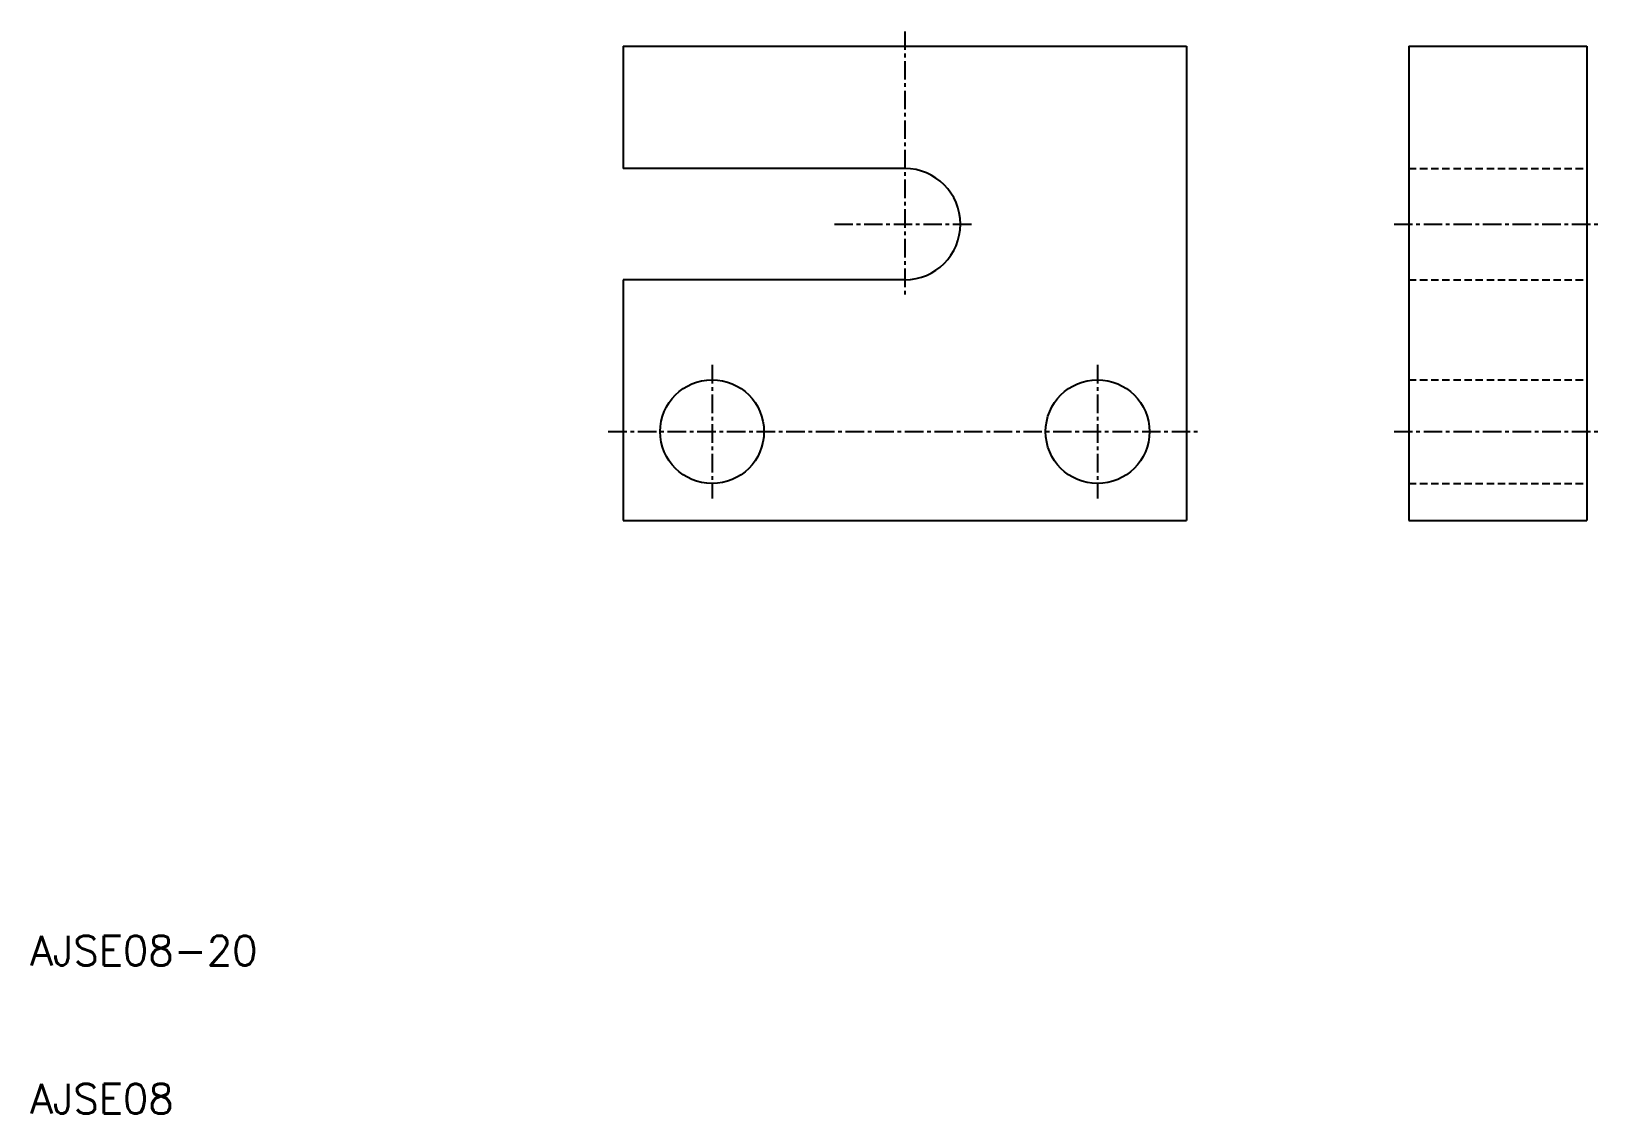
# Model space of a CAD drawing. Extents: x 10 to 116, y 10 to 83.
import ezdxf

# ---------------------------------------------------------------- set-up
doc = ezdxf.new("R2010")
doc.units = 0
doc.linetypes.add('CENTER', pattern=[2, 1.25, -0.25, 0.25, -0.25])
doc.linetypes.add('DASHED', pattern=[0.75, 0.5, -0.25])
doc.layers.get('0').update_dxf_attribs({"linetype": 'CONTINUOUS'})
doc.layers.add('CENTER', color=1, linetype='CENTER')
doc.styles.get("Standard").update_dxf_attribs({"font": 'txt.shx'})

msp = doc.modelspace()

# ---------------------------------------------------------------- linework, layer by layer
at = {"color": 7, "linetype": 'CONTINUOUS'}
for p, q in [((50, 82), (88, 82)), ((50, 82), (50, 73.75)), ((88, 82), (88, 50)), ((103, 82), (115, 82)), ((103, 82), (103, 50)), ((115, 82), (115, 50)), ((69, 73.75), (50, 73.75)), ((69, 66.25), (50, 66.25)), ((50, 66.25), (50, 50)), ((50, 50), (88, 50)), ((103, 50), (115, 50))]:
    msp.add_line(p, q, dxfattribs=at)
at = {"color": 3, "linetype": 'DASHED'}
for p, q in [((103, 73.75), (115, 73.75)), ((103, 66.25), (115, 66.25)), ((103, 59.5), (115, 59.5)), ((103, 52.5), (115, 52.5))]:
    msp.add_line(p, q, dxfattribs=at)
at = {"color": 7, "linetype": 'CONTINUOUS'}
for centre in [(56, 56), (82, 56)]:
    msp.add_circle(centre, 3.5, dxfattribs=at)
msp.add_arc((69, 70), 3.75, 270, 90, dxfattribs=at)
at = {"layer": 'CENTER', "color": 1, "linetype": 'CENTER'}
for p, q in [((69, 83), (69, 65.25)), ((64.25, 70), (73.75, 70)), ((102, 70), (116, 70)), ((56, 60.5), (56, 51.5)), ((82, 60.5), (82, 51.5)), ((49, 56), (89, 56)), ((102, 56), (116, 56))]:
    msp.add_line(p, q, dxfattribs=at)

# ---------------------------------------------------------------- texts
at = {"color": 7, "linetype": 'CONTINUOUS'}
for s, p in [('AJSE08-20', (10, 20)), ('AJSE08', (10, 10))]:
    msp.add_text(s, height=2, dxfattribs=at).set_placement(p)

doc.saveas('drawing.dxf')
